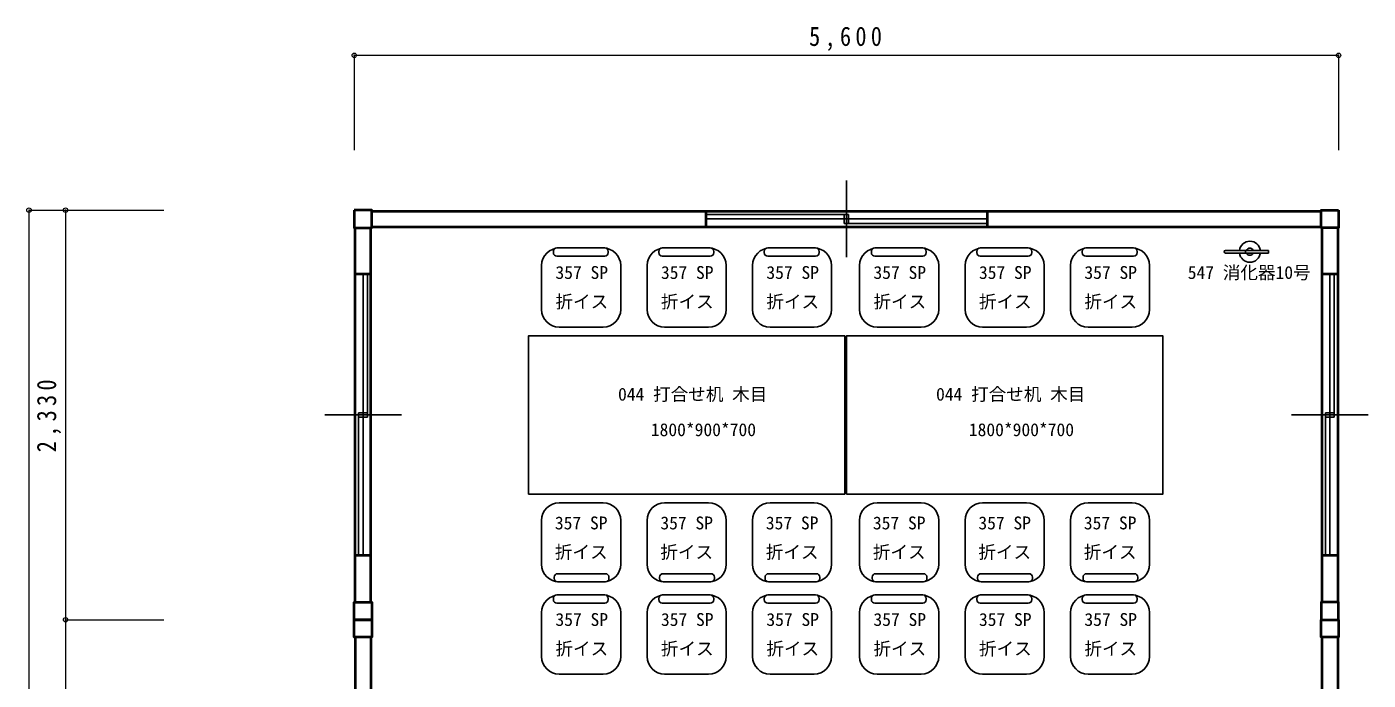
# Model space of a CAD drawing. Units: millimetres at full size, sheet at 1:50; details may follow other scales. Extents: x -7823 to 8572, y -5149 to 5957.
# Drawn here: x -7674 to -43, y 2240 to 5957 of the extents above; entities that cross this region are included whole.
import ezdxf
from ezdxf.enums import TextEntityAlignment as Align

# ---------------------------------------------------------------- set-up
doc = ezdxf.new("R2010")
doc.units = ezdxf.units.MM
doc.header["$LTSCALE"] = 50
doc.header["$PDMODE"] = 32
doc.header["$PDSIZE"] = 25
for name, color, linetype, lineweight in [('0-1', 7, 'Continuous', 25), ('0-2', 7, 'Continuous', 25), ('0-F', 4, 'Continuous', 18)]:
    doc.layers.add(name, color=color, linetype=linetype, lineweight=lineweight)
doc.styles.add('ＭＳ ゴシック', font='')
doc.styles.get('ＭＳ ゴシック').set_extended_font_data('MS Gothic')

msp = doc.modelspace()

# ---------------------------------------------------------------- linework, layer by layer
at = {"layer": '0-1'}
for p, q in [((-3011.22, 5082.01), (-3011.22, 4645.76)), ((-3811.22, 4888.89), (-2998.72, 4888.89)), ((-3023.71, 4888.89), (-3023.71, 4838.89)), ((-2998.72, 4888.89), (-2998.72, 4838.89)), ((-3811.22, 4863.89), (-2211.22, 4863.89)), ((-3023.71, 4838.89), (-2211.22, 4838.89)), ((-5761.22, 4548.89), (-5761.22, 2948.89)), ((-5736.22, 4548.89), (-5736.22, 3736.39)), ((-261.22, 4548.89), (-261.22, 2948.89)), ((-236.22, 4548.89), (-236.22, 3736.39)), ((-5543.09, 3748.89), (-5979.34, 3748.89)), ((-5786.22, 3761.39), (-5786.22, 2948.89)), ((-5736.22, 3761.39), (-5786.22, 3761.39)), ((-43.09, 3748.89), (-479.34, 3748.89)), ((-286.22, 3761.39), (-286.22, 2948.89)), ((-236.22, 3761.39), (-286.22, 3761.39)), ((-5736.22, 3736.39), (-5786.22, 3736.39)), ((-236.22, 3736.39), (-286.22, 3736.39))]:
    msp.add_line(p, q, dxfattribs=at)
at = {"layer": '0-1', "color": 2, "lineweight": 40}
for p, q in [((-5711.22, 4908.89), (-311.22, 4908.89)), ((-3811.22, 4908.89), (-3811.22, 4818.89)), ((-2211.22, 4908.89), (-2211.22, 4818.89)), ((-5806.22, 2683.89), (-5806.22, 4813.89)), ((-5716.22, 2683.89), (-5716.22, 4813.89)), ((-5711.22, 4818.89), (-311.22, 4818.89)), ((-306.22, 4813.89), (-306.22, 2683.89)), ((-216.22, 4813.89), (-216.22, 2683.89)), ((-5716.22, 4548.89), (-5806.21, 4548.89)), ((-216.22, 4548.89), (-306.21, 4548.89)), ((-5716.22, 2948.89), (-5806.21, 2948.89)), ((-216.22, 2948.89), (-306.21, 2948.89)), ((-5806.22, 2483.89), (-5806.22, 353.89)), ((-5716.22, 2483.89), (-5716.22, 353.89)), ((-306.22, 2483.89), (-306.22, 353.89)), ((-216.22, 2483.89), (-216.22, 353.89))]:
    msp.add_line(p, q, dxfattribs=at)
for points in [[(-5811.22, 4913.89), (-5811.22, 4813.89), (-5711.22, 4813.89), (-5711.22, 4913.89)], [(-211.22, 4913.89), (-211.22, 4813.89), (-311.22, 4813.89), (-311.22, 4913.89)], [(-5811.22, 2583.89), (-5811.22, 2683.89), (-5711.22, 2683.89), (-5711.22, 2583.89)], [(-211.22, 2583.89), (-211.22, 2683.89), (-311.22, 2683.89), (-311.22, 2583.89)], [(-5711.22, 2583.89), (-5711.22, 2483.89), (-5811.22, 2483.89), (-5811.22, 2583.89)], [(-211.22, 2583.89), (-211.22, 2483.89), (-311.22, 2483.89), (-311.22, 2583.89)]]:
    msp.add_lwpolyline(points, close=True, dxfattribs=at)
at = {"layer": '0-2'}
for p, q in [((-4678.53, 4672.32), (-4678.53, 4678.88)), ((-4386.26, 4698.89), (-4658.53, 4698.89)), ((-4366.26, 4678.88), (-4366.26, 4672.32)), ((-4078.53, 4672.32), (-4078.53, 4678.88)), ((-3786.26, 4698.89), (-4058.53, 4698.89)), ((-3766.26, 4678.88), (-3766.26, 4672.32)), ((-3478.53, 4672.32), (-3478.53, 4678.88)), ((-3186.26, 4698.89), (-3458.53, 4698.89)), ((-3166.26, 4678.88), (-3166.26, 4672.32)), ((-2869.46, 4672.32), (-2869.46, 4678.88)), ((-2577.19, 4698.89), (-2849.46, 4698.89)), ((-2557.19, 4678.88), (-2557.19, 4672.32)), ((-2269.46, 4672.32), (-2269.46, 4678.88)), ((-1977.19, 4698.89), (-2249.46, 4698.89)), ((-1957.19, 4678.88), (-1957.19, 4672.32)), ((-1669.46, 4672.32), (-1669.46, 4678.88)), ((-1377.19, 4698.89), (-1649.46, 4698.89)), ((-1357.19, 4678.88), (-1357.19, 4672.32)), ((-855.19, 4685.13), (-609.52, 4685.13)), ((-855.19, 4669.93), (-609.52, 4669.93)), ((-741.64, 4685.13), (-741.64, 4669.93)), ((-609.52, 4685.13), (-609.52, 4669.93)), ((-4745.28, 4348.89), (-4745.28, 4598.89)), ((-4386.26, 4652.32), (-4658.53, 4652.32)), ((-4295.28, 4598.89), (-4295.28, 4348.89)), ((-4145.28, 4348.89), (-4145.28, 4598.89)), ((-3786.26, 4652.32), (-4058.53, 4652.32)), ((-3695.28, 4598.89), (-3695.28, 4348.89)), ((-3545.28, 4348.89), (-3545.28, 4598.89)), ((-3186.26, 4652.32), (-3458.53, 4652.32)), ((-3095.28, 4598.89), (-3095.28, 4348.89)), ((-2936.22, 4348.89), (-2936.22, 4598.89)), ((-2577.19, 4652.32), (-2849.46, 4652.32)), ((-2486.22, 4598.89), (-2486.22, 4348.89)), ((-2336.22, 4348.89), (-2336.22, 4598.89)), ((-1977.19, 4652.32), (-2249.46, 4652.32)), ((-1886.22, 4598.89), (-1886.22, 4348.89)), ((-1736.22, 4348.89), (-1736.22, 4598.89)), ((-1377.19, 4652.32), (-1649.46, 4652.32)), ((-1286.22, 4598.89), (-1286.22, 4348.89)), ((-4395.28, 4248.89), (-4645.28, 4248.89)), ((-3795.28, 4248.89), (-4045.28, 4248.89)), ((-3195.28, 4248.89), (-3445.28, 4248.89)), ((-2586.22, 4248.89), (-2836.22, 4248.89)), ((-1986.22, 4248.89), (-2236.22, 4248.89)), ((-1386.22, 4248.89), (-1636.22, 4248.89)), ((-4645.28, 3248.89), (-4395.28, 3248.89)), ((-4045.28, 3248.89), (-3795.28, 3248.89)), ((-3445.28, 3248.89), (-3195.28, 3248.89)), ((-2836.21, 3248.89), (-2586.21, 3248.89)), ((-2236.21, 3248.89), (-1986.21, 3248.89)), ((-1636.21, 3248.89), (-1386.21, 3248.89)), ((-4745.28, 2898.89), (-4745.28, 3148.89)), ((-4295.28, 3148.89), (-4295.28, 2898.89)), ((-4145.28, 2898.89), (-4145.28, 3148.89)), ((-3695.28, 3148.89), (-3695.28, 2898.89)), ((-3545.28, 2898.89), (-3545.28, 3148.89)), ((-3095.28, 3148.89), (-3095.28, 2898.89)), ((-2936.22, 2898.89), (-2936.22, 3148.89)), ((-2486.22, 3148.89), (-2486.22, 2898.89)), ((-2336.22, 2898.89), (-2336.22, 3148.89)), ((-1886.22, 3148.89), (-1886.22, 2898.89)), ((-1736.22, 2898.89), (-1736.22, 3148.89)), ((-1286.22, 3148.89), (-1286.22, 2898.89)), ((-4674.31, 2818.89), (-4674.31, 2825.45)), ((-4654.31, 2845.45), (-4382.04, 2845.45)), ((-4362.04, 2825.45), (-4362.04, 2818.89)), ((-4074.31, 2818.89), (-4074.31, 2825.45)), ((-4054.31, 2845.45), (-3782.04, 2845.45)), ((-3762.04, 2825.45), (-3762.04, 2818.89)), ((-3474.31, 2818.89), (-3474.31, 2825.45)), ((-3454.31, 2845.45), (-3182.04, 2845.45)), ((-3162.04, 2825.45), (-3162.04, 2818.89)), ((-2865.24, 2818.89), (-2865.24, 2825.45)), ((-2845.24, 2845.45), (-2572.97, 2845.45)), ((-2552.97, 2825.45), (-2552.97, 2818.89)), ((-2265.24, 2818.89), (-2265.24, 2825.45)), ((-2245.24, 2845.45), (-1972.97, 2845.45)), ((-1952.97, 2825.45), (-1952.97, 2818.89)), ((-1665.24, 2818.89), (-1665.24, 2825.45)), ((-1645.24, 2845.45), (-1372.97, 2845.45)), ((-1352.97, 2825.45), (-1352.97, 2818.89)), ((-4654.31, 2798.89), (-4382.04, 2798.89)), ((-4054.31, 2798.89), (-3782.04, 2798.89)), ((-3454.31, 2798.89), (-3182.04, 2798.89)), ((-2845.24, 2798.89), (-2572.97, 2798.89)), ((-2245.24, 2798.89), (-1972.97, 2798.89)), ((-1645.24, 2798.89), (-1372.97, 2798.89)), ((-4678.53, 2697.97), (-4678.53, 2704.53)), ((-4386.26, 2724.53), (-4658.53, 2724.53)), ((-4386.26, 2677.97), (-4658.53, 2677.97)), ((-4366.26, 2704.53), (-4366.26, 2697.97)), ((-4078.53, 2697.97), (-4078.53, 2704.53)), ((-3786.26, 2724.53), (-4058.53, 2724.53)), ((-3786.26, 2677.97), (-4058.53, 2677.97)), ((-3766.26, 2704.53), (-3766.26, 2697.97)), ((-3478.53, 2697.97), (-3478.53, 2704.53)), ((-3186.26, 2724.53), (-3458.53, 2724.53)), ((-3186.26, 2677.97), (-3458.53, 2677.97)), ((-3166.26, 2704.53), (-3166.26, 2697.97)), ((-2869.46, 2697.97), (-2869.46, 2704.53)), ((-2577.19, 2724.53), (-2849.46, 2724.53)), ((-2577.19, 2677.97), (-2849.46, 2677.97)), ((-2557.19, 2704.53), (-2557.19, 2697.97)), ((-2269.46, 2697.97), (-2269.46, 2704.53)), ((-1977.19, 2724.53), (-2249.46, 2724.53)), ((-1977.19, 2677.97), (-2249.46, 2677.97)), ((-1957.19, 2704.53), (-1957.19, 2697.97)), ((-1669.46, 2697.97), (-1669.46, 2704.53)), ((-1377.19, 2724.53), (-1649.46, 2724.53)), ((-1377.19, 2677.97), (-1649.46, 2677.97)), ((-1357.19, 2704.53), (-1357.19, 2697.97)), ((-4745.28, 2374.53), (-4745.28, 2624.53)), ((-4295.28, 2624.53), (-4295.28, 2374.53)), ((-4145.28, 2374.53), (-4145.28, 2624.53)), ((-3695.28, 2624.53), (-3695.28, 2374.53)), ((-3545.28, 2374.53), (-3545.28, 2624.53)), ((-3095.28, 2624.53), (-3095.28, 2374.53)), ((-2936.22, 2374.53), (-2936.22, 2624.53)), ((-2486.22, 2624.53), (-2486.22, 2374.53)), ((-2336.22, 2374.53), (-2336.22, 2624.53)), ((-1886.22, 2624.53), (-1886.22, 2374.53)), ((-1736.22, 2374.53), (-1736.22, 2624.53)), ((-1286.22, 2624.53), (-1286.22, 2374.53)), ((-4395.28, 2274.53), (-4645.28, 2274.53)), ((-3795.28, 2274.53), (-4045.28, 2274.53)), ((-3195.28, 2274.53), (-3445.28, 2274.53)), ((-2586.22, 2274.53), (-2836.22, 2274.53)), ((-1986.22, 2274.53), (-2236.22, 2274.53)), ((-1386.22, 2274.53), (-1636.22, 2274.53))]:
    msp.add_line(p, q, dxfattribs=at)
for points in [[(-4820.28, 3298.89), (-4820.28, 4198.89), (-3020.28, 4198.89), (-3020.28, 3298.89)], [(-3011.22, 3298.89), (-3011.22, 4198.89), (-1211.22, 4198.89), (-1211.22, 3298.89)]]:
    msp.add_lwpolyline(points, close=True, dxfattribs=at)
for centre, radius, start, end in [((-715.76, 4677.53), 60, 7.28014, 172.71986), ((-4645.28, 4598.89), 100, 90, 180), ((-4658.53, 4678.88), 20, 90, 180), ((-4658.53, 4672.32), 20, 180, 270), ((-4395.28, 4598.89), 100, 0, 90), ((-4386.26, 4678.88), 20, 0, 90), ((-4386.26, 4672.32), 20, 270, 0), ((-4045.28, 4598.89), 100, 90, 180), ((-4058.53, 4678.88), 20, 90, 180), ((-4058.53, 4672.32), 20, 180, 270), ((-3795.28, 4598.89), 100, 0, 90), ((-3786.26, 4678.88), 20, 0, 90), ((-3786.26, 4672.32), 20, 270, 0), ((-3445.28, 4598.89), 100, 90, 180), ((-3458.53, 4678.88), 20, 90, 180), ((-3458.53, 4672.32), 20, 180, 270), ((-3195.28, 4598.89), 100, 0, 90), ((-3186.26, 4678.88), 20, 0, 90), ((-3186.26, 4672.32), 20, 270, 0), ((-2836.22, 4598.89), 100, 90, 180), ((-2849.46, 4678.88), 20, 90, 180), ((-2849.46, 4672.32), 20, 180, 270), ((-2586.22, 4598.89), 100, 0, 90), ((-2577.19, 4678.88), 20, 0, 90), ((-2577.19, 4672.32), 20, 270, 0), ((-2236.22, 4598.89), 100, 90, 180), ((-2249.46, 4678.88), 20, 90, 180), ((-2249.46, 4672.32), 20, 180, 270), ((-1986.22, 4598.89), 100, 0, 90), ((-1977.19, 4678.88), 20, 0, 90), ((-1977.19, 4672.32), 20, 270, 0), ((-1636.22, 4598.89), 100, 90, 180), ((-1649.46, 4678.88), 20, 90, 180), ((-1649.46, 4672.32), 20, 180, 270), ((-1386.22, 4598.89), 100, 0, 90), ((-1377.19, 4678.88), 20, 0, 90), ((-1377.19, 4672.32), 20, 270, 0), ((-855.19, 4677.53), 7.6, 90, 270), ((-715.76, 4677.53), 60, 187.28014, 352.71986), ((-715.76, 4677.53), 20.29, 22.01132, 157.98868), ((-715.76, 4677.53), 20.29, 202.01132, 337.98868), ((-4645.28, 4348.89), 100, 180, 270), ((-4395.28, 4348.89), 100, 270, 0), ((-4045.28, 4348.89), 100, 180, 270), ((-3795.28, 4348.89), 100, 270, 0), ((-3445.28, 4348.89), 100, 180, 270), ((-3195.28, 4348.89), 100, 270, 0), ((-2836.22, 4348.89), 100, 180, 270), ((-2586.22, 4348.89), 100, 270, 0), ((-2236.22, 4348.89), 100, 180, 270), ((-1986.22, 4348.89), 100, 270, 0), ((-1636.22, 4348.89), 100, 180, 270), ((-1386.22, 4348.89), 100, 270, 0), ((-4645.28, 3148.89), 100, 90, 180), ((-4395.28, 3148.89), 100, 0, 90), ((-4045.28, 3148.89), 100, 90, 180), ((-3795.28, 3148.89), 100, 0, 90), ((-3445.28, 3148.89), 100, 90, 180), ((-3195.28, 3148.89), 100, 0, 90), ((-2836.21, 3148.89), 100, 90, 180), ((-2586.21, 3148.89), 100, 0, 90), ((-2236.21, 3148.89), 100, 90, 180), ((-1986.21, 3148.89), 100, 0, 90), ((-1636.21, 3148.89), 100, 90, 180), ((-1386.21, 3148.89), 100, 0, 90), ((-4645.28, 2898.89), 100, 180, 270), ((-4654.31, 2825.45), 20, 90, 180), ((-4395.28, 2898.89), 100, 270, 0), ((-4382.04, 2825.45), 20, 0, 90), ((-4045.28, 2898.89), 100, 180, 270), ((-4054.31, 2825.45), 20, 90, 180), ((-3795.28, 2898.89), 100, 270, 0), ((-3782.04, 2825.45), 20, 0, 90), ((-3445.28, 2898.89), 100, 180, 270), ((-3454.31, 2825.45), 20, 90, 180), ((-3195.28, 2898.89), 100, 270, 0), ((-3182.04, 2825.45), 20, 0, 90), ((-2836.21, 2898.89), 100, 180, 270), ((-2845.24, 2825.45), 20, 90, 180), ((-2586.21, 2898.89), 100, 270, 0), ((-2572.97, 2825.45), 20, 0, 90), ((-2236.21, 2898.89), 100, 180, 270), ((-2245.24, 2825.45), 20, 90, 180), ((-1986.21, 2898.89), 100, 270, 0), ((-1972.97, 2825.45), 20, 0, 90), ((-1636.21, 2898.89), 100, 180, 270), ((-1645.24, 2825.45), 20, 90, 180), ((-1386.21, 2898.89), 100, 270, 0), ((-1372.97, 2825.45), 20, 0, 90), ((-4654.31, 2818.89), 20, 180, 270), ((-4382.04, 2818.89), 20, 270, 0), ((-4054.31, 2818.89), 20, 180, 270), ((-3782.04, 2818.89), 20, 270, 0), ((-3454.31, 2818.89), 20, 180, 270), ((-3182.04, 2818.89), 20, 270, 0), ((-2845.24, 2818.89), 20, 180, 270), ((-2572.97, 2818.89), 20, 270, 0), ((-2245.24, 2818.89), 20, 180, 270), ((-1972.97, 2818.89), 20, 270, 0), ((-1645.24, 2818.89), 20, 180, 270), ((-1372.97, 2818.89), 20, 270, 0), ((-4645.28, 2624.53), 100, 90, 180), ((-4658.53, 2704.53), 20, 90, 180), ((-4658.53, 2697.97), 20, 180, 270), ((-4395.28, 2624.53), 100, 0, 90), ((-4386.26, 2704.53), 20, 0, 90), ((-4386.26, 2697.97), 20, 270, 0), ((-4045.28, 2624.53), 100, 90, 180), ((-4058.53, 2704.53), 20, 90, 180), ((-4058.53, 2697.97), 20, 180, 270), ((-3795.28, 2624.53), 100, 0, 90), ((-3786.26, 2704.53), 20, 0, 90), ((-3786.26, 2697.97), 20, 270, 0), ((-3445.28, 2624.53), 100, 90, 180), ((-3458.53, 2704.53), 20, 90, 180), ((-3458.53, 2697.97), 20, 180, 270), ((-3195.28, 2624.53), 100, 0, 90), ((-3186.26, 2704.53), 20, 0, 90), ((-3186.26, 2697.97), 20, 270, 0), ((-2836.22, 2624.53), 100, 90, 180), ((-2849.46, 2704.53), 20, 90, 180), ((-2849.46, 2697.97), 20, 180, 270), ((-2586.22, 2624.53), 100, 0, 90), ((-2577.19, 2704.53), 20, 0, 90), ((-2577.19, 2697.97), 20, 270, 0), ((-2236.22, 2624.53), 100, 90, 180), ((-2249.46, 2704.53), 20, 90, 180), ((-2249.46, 2697.97), 20, 180, 270), ((-1986.22, 2624.53), 100, 0, 90), ((-1977.19, 2704.53), 20, 0, 90), ((-1977.19, 2697.97), 20, 270, 0), ((-1636.22, 2624.53), 100, 90, 180), ((-1649.46, 2704.53), 20, 90, 180), ((-1649.46, 2697.97), 20, 180, 270), ((-1386.22, 2624.53), 100, 0, 90), ((-1377.19, 2704.53), 20, 0, 90), ((-1377.19, 2697.97), 20, 270, 0), ((-4645.28, 2374.53), 100, 180, 270), ((-4395.28, 2374.53), 100, 270, 0), ((-4045.28, 2374.53), 100, 180, 270), ((-3795.28, 2374.53), 100, 270, 0), ((-3445.28, 2374.53), 100, 180, 270), ((-3195.28, 2374.53), 100, 270, 0), ((-2836.22, 2374.53), 100, 180, 270), ((-2586.22, 2374.53), 100, 270, 0), ((-2236.22, 2374.53), 100, 180, 270), ((-1986.22, 2374.53), 100, 270, 0), ((-1636.22, 2374.53), 100, 180, 270), ((-1386.22, 2374.53), 100, 270, 0)]:
    msp.add_arc(centre, radius, start, end, dxfattribs=at)
at = {"layer": '0-F'}
for p, q in [((-5811.22, 5795.03), (-211.22, 5795.03)), ((-5811.22, 5795.03), (-5811.22, 5254.66)), ((-211.22, 5795.03), (-211.22, 5254.66)), ((-7661.21, -4406.11), (-7661.21, 4913.89)), ((-7661.21, 4913.89), (-7453.42, 4913.89)), ((-7453.42, 4913.89), (-7453.42, 2583.89)), ((-7453.42, 4913.89), (-6894.41, 4913.89)), ((-7453.42, 2583.89), (-6894.41, 2583.89)), ((-7453.42, 2583.89), (-7453.42, 253.89))]:
    msp.add_line(p, q, dxfattribs=at)
for p in [(-5811.22, 5795.03), (-211.22, 5795.03), (-7661.21, 4913.89), (-7453.42, 4913.89), (-7453.42, 2583.89)]:
    msp.add_point(p, dxfattribs=at)

# ---------------------------------------------------------------- texts
at = {"layer": '0-2', "color": 4, "style": 'ＭＳ ゴシック'}
for s, p in [('357 SP', (-4666.5, 4500.63)), ('357 SP', (-4066.5, 4500.63)), ('357 SP', (-3466.5, 4500.63)), ('357 SP', (-2857.43, 4500.63)), ('357 SP', (-2257.43, 4500.63)), ('357 SP', (-1657.43, 4500.63)), ('547 消化器10号', (-1069.5, 4500.61)), ('折イス', (-4666.5, 4334.69)), ('折イス', (-4066.5, 4334.69)), ('折イス', (-3466.5, 4334.69)), ('折イス', (-2857.43, 4334.69)), ('折イス', (-2257.43, 4334.69)), ('折イス', (-1657.43, 4334.69)), ('044 打合せ机 木目', (-4310.42, 3808.22)), ('044 打合せ机 木目', (-2501.36, 3808.22)), ('1800*900*700', (-4123.88, 3606.14)), ('1800*900*700', (-2314.81, 3606.14)), ('357 SP', (-4669.6, 3075.72)), ('357 SP', (-4069.6, 3075.72)), ('357 SP', (-3469.6, 3075.72)), ('357 SP', (-2860.53, 3075.72)), ('357 SP', (-2260.53, 3075.72)), ('357 SP', (-1660.53, 3075.72)), ('折イス', (-4669.6, 2909.78)), ('折イス', (-4069.6, 2909.78)), ('折イス', (-3469.6, 2909.78)), ('折イス', (-2860.53, 2909.78)), ('折イス', (-2260.53, 2909.78)), ('折イス', (-1660.53, 2909.78)), ('357 SP', (-4666.5, 2526.28)), ('357 SP', (-4066.5, 2526.28)), ('357 SP', (-3466.5, 2526.28)), ('357 SP', (-2857.43, 2526.28)), ('357 SP', (-2257.43, 2526.28)), ('357 SP', (-1657.43, 2526.28)), ('折イス', (-4666.5, 2360.34)), ('折イス', (-4066.5, 2360.34)), ('折イス', (-3466.5, 2360.34)), ('折イス', (-2857.43, 2360.34)), ('折イス', (-2257.43, 2360.34)), ('折イス', (-1657.43, 2360.34))]:
    msp.add_text(s, height=73.31, dxfattribs=at).set_placement(p, align=Align.BOTTOM_LEFT)
at = {"layer": '0-F', "color": 7, "insert": (-3223.72, 5820.03), "char_height": 110, "attachment_point": 7, "style": 'ＭＳ ゴシック'}
msp.add_mtext('\\T1.38;\\W0.85;5,600', dxfattribs=at)
at = {"layer": '0-F', "color": 7, "insert": (-7478.42, 3536.39), "char_height": 110, "attachment_point": 7, "rotation": 90, "style": 'ＭＳ ゴシック'}
msp.add_mtext('\\T1.38;\\W0.85;2,330', dxfattribs=at)

doc.saveas('drawing.dxf')
